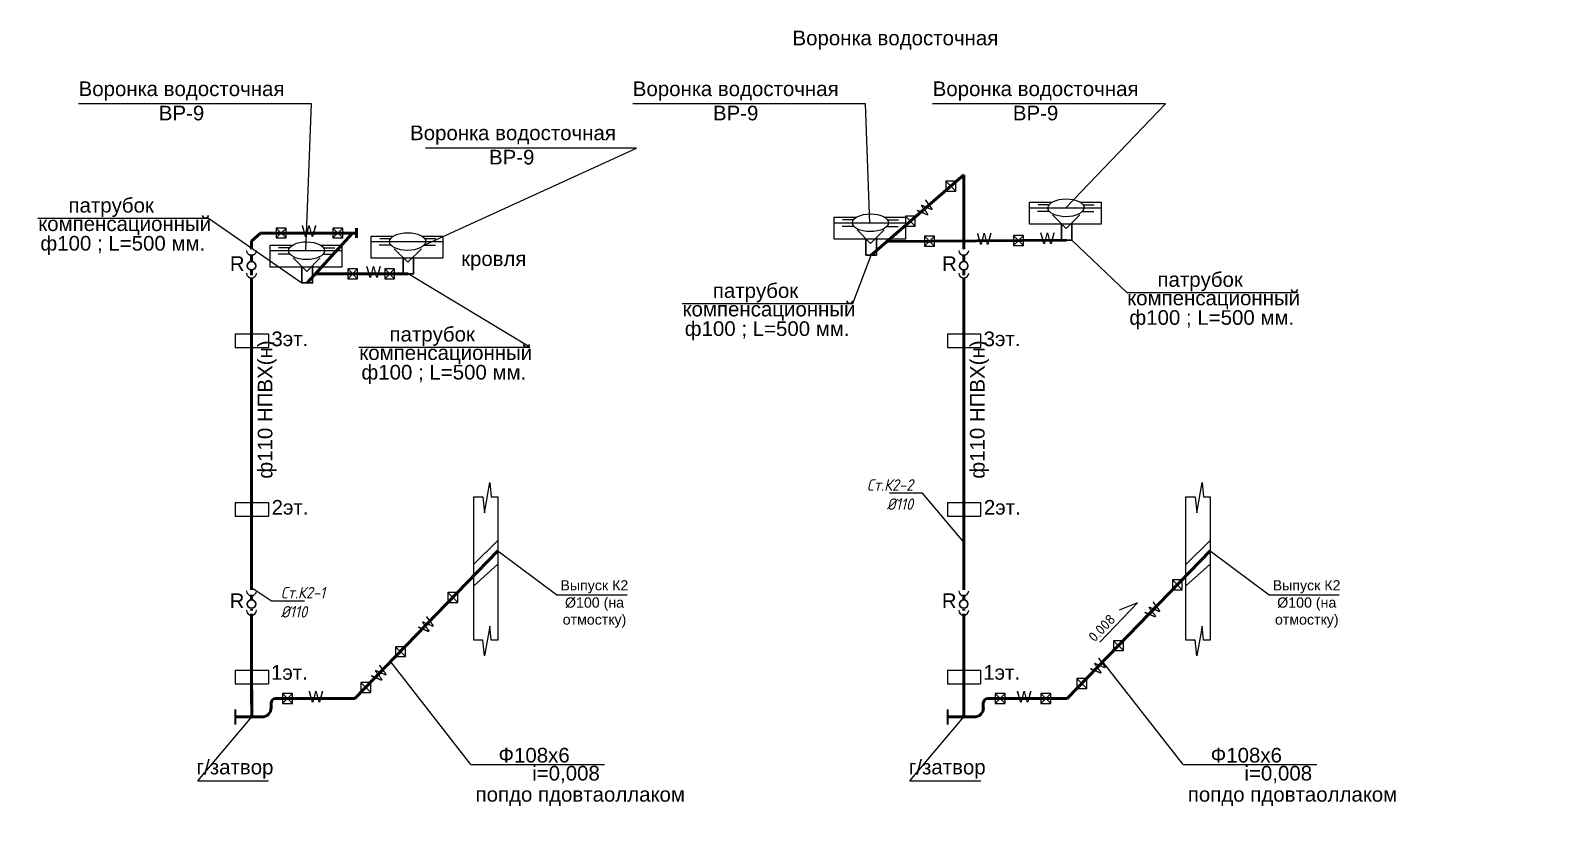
# Model space of a CAD drawing. Header units: millimetres. Extents: x -10178924 to 11692288, y -947381 to 58396.
# Drawn here: x -124440 to -91077, y -9644 to 7604 of the extents above; entities that cross this region are included whole.
import ezdxf
from ezdxf import colors
from ezdxf.entities.mleader import LeaderData, LeaderLine
from ezdxf.math import Vec2, Vec3

# ---------------------------------------------------------------- set-up
doc = ezdxf.new("R2010")
doc.units = ezdxf.units.MM
for name, color, linetype in [('!!!!!площадь', 210, 'Continuous'), ('_надписи канализация', 7, 'Continuous'), ('PDF _PDF _!К1', 7, 'Continuous'), ('PDF _PDF _0', 7, 'Continuous'), ('PDF _PDF _ЗАЛИВКА', 7, 'Continuous'), ('PDF _PDF _Перегородки', 7, 'Continuous'), ('PDF _PDF _Текст', 7, 'Continuous'), ('ВК_Выноски', 7, 'Continuous')]:
    doc.layers.add(name, color=color, linetype=linetype)
doc.layers.add('PDF _0', color=7, linetype='Continuous', lineweight=9)
doc.layers.add('PDF _Текст', color=7, linetype='Continuous', lineweight=5)
doc.styles.add('GOST 2.304', font='isocpeur.ttf')
doc.styles.add('ISOCPEUR', font='isocpeui.ttf', dxfattribs={"width": 0.9})
doc.styles.add('PDF Arial', font='arial.ttf')
doc.styles.add('PDF ArialMT', font='arial.ttf')

# ---------------------------------------------------------------- blocks, each defined once
blk = doc.blocks.new('_None')

msp = doc.modelspace()

# ---------------------------------------------------------------- linework, layer by layer
for p, q in [((-104491.6, 4325.1, -2542.2), (-104276, 4109.6, -2542.2)), ((-104276, 4325.1, -2542.2), (-104491.6, 4109.6, -2542.2)), ((-105373, 3562.6, -1252), (-105157.3, 3347, -1252)), ((-105157.3, 3562.6, -1252), (-105373, 3347, -1252)), ((-119086.8, 3302.9, -2956.2), (-118871.2, 3087.4, -2956.2)), ((-118871.2, 3302.9, -2956.2), (-119086.8, 3087.4, -2956.2)), ((-117849.8, 3302.9, -2956.2), (-117634.2, 3087.4, -2956.2)), ((-117634.2, 3302.9, -2956.2), (-117849.8, 3087.4, -2956.2)), ((-104956.7, 3124.7, -380.2), (-104741.1, 2909.2, -380.2)), ((-104741.1, 3124.7, -380.2), (-104956.7, 2909.2, -380.2)), ((-103015.3, 3140.1, -133.3), (-102799.7, 2924.6, -133.3)), ((-102799.7, 3140.1, -133.3), (-103015.3, 2924.6, -133.3)), ((-117528.8, 2412.2, -536.7), (-117313.2, 2196.7, -536.7)), ((-117313.2, 2412.2, -536.7), (-117528.8, 2196.7, -536.7)), ((-116722.4, 2412.2, -536.7), (-116506.8, 2196.7, -536.7)), ((-116506.8, 2412.2, -536.7), (-116722.4, 2196.7, -536.7)), ((-115344.9, -4637.4, -2956.2), (-115129.3, -4852.9, -2956.2)), ((-115129.3, -4637.4, -2956.2), (-115344.9, -4852.9, -2956.2)), ((-99554.2, -4361.6, -2956.2), (-99338.6, -4577.1, -2956.2)), ((-99338.6, -4361.6, -2956.2), (-99554.2, -4577.1, -2956.2)), ((-101139.6, -5718.2), (-100314, -4859.7)), ((-100314, -4859.7), (-100715.5, -5024.3)), ((-116487.5, -5816.3, -2956.2), (-116271.8, -6031.8, -2956.2)), ((-116271.8, -5816.3, -2956.2), (-116487.5, -6031.8, -2956.2)), ((-100838.5, -5686.7, -2956.2), (-100622.9, -5902.2, -2956.2)), ((-100622.9, -5686.7, -2956.2), (-100838.5, -5902.2, -2956.2)), ((-117243.2, -6596.1, -2956.2), (-117027.6, -6811.6, -2956.2)), ((-117027.6, -6596.1, -2956.2), (-117243.2, -6811.6, -2956.2)), ((-101637.5, -6511.2, -2956.2), (-101421.9, -6726.7, -2956.2)), ((-101421.9, -6511.2, -2956.2), (-101637.5, -6726.7, -2956.2)), ((-118948.7, -6839.9, -2956.2), (-118733.1, -7055.4, -2956.2)), ((-118733.1, -6839.9, -2956.2), (-118948.7, -7055.4, -2956.2)), ((-103417.6, -6839.9, -2956.2), (-103201.9, -7055.4, -2956.2)), ((-103201.9, -6839.9, -2956.2), (-103417.6, -7055.4, -2956.2)), ((-102419.7, -6839.9, -2956.2), (-102204.1, -7055.4, -2956.2)), ((-102204.1, -6839.9, -2956.2), (-102419.7, -7055.4, -2956.2))]:
    msp.add_line(p, q)
for points, elevation in [([(-104491.6, 4109.6), (-104276, 4109.6), (-104276, 4325.1), (-104491.6, 4325.1)], -2542.2), ([(-105373, 3347), (-105157.3, 3347), (-105157.3, 3562.6), (-105373, 3562.6)], -1252), ([(-119086.8, 3087.4), (-118871.2, 3087.4), (-118871.2, 3302.9), (-119086.8, 3302.9)], -2956.2), ([(-117849.8, 3087.4), (-117634.2, 3087.4), (-117634.2, 3302.9), (-117849.8, 3302.9)], -2956.2), ([(-104956.7, 2909.2), (-104741.1, 2909.2), (-104741.1, 3124.7), (-104956.7, 3124.7)], -380.2), ([(-103015.3, 2924.6), (-102799.7, 2924.6), (-102799.7, 3140.1), (-103015.3, 3140.1)], -133.3), ([(-117528.8, 2196.7), (-117313.2, 2196.7), (-117313.2, 2412.2), (-117528.8, 2412.2)], -536.7), ([(-116722.4, 2196.7), (-116506.8, 2196.7), (-116506.8, 2412.2), (-116722.4, 2412.2)], -536.7), ([(-115344.9, -4852.9), (-115129.3, -4852.9), (-115129.3, -4637.4), (-115344.9, -4637.4)], -2956.2), ([(-99554.2, -4577.1), (-99338.6, -4577.1), (-99338.6, -4361.6), (-99554.2, -4361.6)], -2956.2), ([(-116487.5, -6031.8), (-116271.8, -6031.8), (-116271.8, -5816.3), (-116487.5, -5816.3)], -2956.2), ([(-100838.5, -5902.2), (-100622.9, -5902.2), (-100622.9, -5686.7), (-100838.5, -5686.7)], -2956.2), ([(-117243.2, -6811.6), (-117027.6, -6811.6), (-117027.6, -6596.1), (-117243.2, -6596.1)], -2956.2), ([(-101637.5, -6726.7), (-101421.9, -6726.7), (-101421.9, -6511.2), (-101637.5, -6511.2)], -2956.2), ([(-118948.7, -7055.4), (-118733.1, -7055.4), (-118733.1, -6839.9), (-118948.7, -6839.9)], -2956.2), ([(-103417.6, -7055.4), (-103201.9, -7055.4), (-103201.9, -6839.9), (-103417.6, -6839.9)], -2956.2), ([(-102419.7, -7055.4), (-102204.1, -7055.4), (-102204.1, -6839.9), (-102419.7, -6839.9)], -2956.2)]:
    msp.add_lwpolyline(points, close=True, dxfattribs=dict(elevation=elevation))
at = {"layer": 'PDF _0', "lineweight": 13, "elevation": -2956.2}
for points in [[(-114255, -3731.8), (-112971.1, -4685.9), (-112872.3, -4685.9), (-111440.3, -4685.9)], [(-98731.6, -3731.8), (-97447.7, -4685.9), (-97348.9, -4685.9), (-95916.9, -4685.9)]]:
    msp.add_lwpolyline(points, dxfattribs=at)
at = {"layer": 'PDF _PDF _!К1', "lineweight": 35, "elevation": -2956.2}
for points in [[(-119978.3, -7183.6), (-119978.3, -7512.8)], [(-104454.9, -7183.6), (-104454.9, -7512.8)]]:
    msp.add_lwpolyline(points, dxfattribs=at)
at = {"layer": 'PDF _PDF _0', "lineweight": 25}
for p, q in [((-114776.2, -4016.5, -2956.2), (-114255, -3500.6, -2956.2)), ((-99252.8, -4016.5, -2956.2), (-98731.6, -3500.6, -2956.2)), ((-114781.7, -4492.8, -2956.2), (-114255, -4016.5, -2956.2)), ((-99258.3, -4492.8, -2956.2), (-98731.6, -4016.5, -2956.2))]:
    msp.add_line(p, q, dxfattribs=at)
for points in [[(-101568.2, 3863.8), (-101107.4, 3863.8), (-101107.4, 3386.4), (-102668.3, 3386.4), (-102668.3, 3863.8), (-102171.8, 3863.8)], [(-101107.4, 3737.6), (-102668.3, 3737.6)], [(-102492.8, 3671.7), (-102245.9, 3671.7)], [(-102481.8, 3814.4), (-102237.6, 3814.4)], [(-101502.4, 3808.9), (-101261, 3808.9)], [(-105829.6, 3537.8), (-105368.7, 3537.8), (-105368.7, 3060.5), (-106929.7, 3060.5), (-106929.7, 3537.8), (-106433.1, 3537.8)], [(-105368.7, 3411.6), (-106929.7, 3411.6)], [(-106754.1, 3345.8), (-106507.2, 3345.8)], [(-106743.1, 3488.5), (-106499, 3488.5)], [(-105774.7, 3340.3), (-105527.8, 3340.3)], [(-105763.7, 3483), (-105522.3, 3483)], [(-102166.3, 3589.4), (-101870, 3293.1), (-101573.7, 3589.4)], [(-101513.4, 3666.2), (-101266.5, 3666.2)], [(-106427.6, 3263.5), (-106131.4, 2967.2), (-105835.1, 3263.5)], [(-118119.9, 2929.9), (-117659, 2929.9), (-117659, 2452.5), (-119220, 2452.5), (-119220, 2929.9), (-118723.4, 2929.9)], [(-117659, 2803.7), (-119220, 2803.7)], [(-119044.4, 2737.9), (-118797.5, 2737.9)], [(-119033.4, 2880.5), (-118789.3, 2880.5)], [(-118065, 2732.4), (-117818.1, 2732.4)], [(-118054.1, 2875), (-117812.6, 2875)], [(-118718, 2655.6), (-118421.7, 2359.3), (-118125.4, 2655.6)], [(-100551.1, 1901.5), (-96825.6, 1901.5)], [(-110241.8, 1658.7), (-106516.3, 1658.7)], [(-117288.3, 709.8), (-113562.8, 709.8)]]:
    msp.add_lwpolyline(points, dxfattribs=at)
for points, elevation in [([(-124285.4, 3518.3), (-120559.9, 3518.3)], -2956.2), ([(-115916.9, 3127.5), (-115456, 3127.5), (-115456, 2650.1), (-117017, 2650.1), (-117017, 3127.5), (-116520.4, 3127.5)], -536.7), ([(-116830.4, 3078.1), (-116586.3, 3078.1)], -536.7), ([(-115851.1, 3072.6), (-115609.6, 3072.6)], -536.7), ([(-115456, 3001.3), (-117017, 3001.3)], -536.7), ([(-116841.4, 2935.4), (-116594.5, 2935.4)], -536.7), ([(-116515, 2853.1), (-116218.7, 2556.8), (-115922.4, 2853.1)], -536.7), ([(-115862, 2929.9), (-115615.1, 2929.9)], -536.7), ([(-119251.3, -8747.3), (-120798.5, -8747.3)], -2956.2), ([(-103727.9, -8747.3), (-105275.2, -8747.3)], -2956.2)]:
    msp.add_lwpolyline(points, dxfattribs=dict(at, elevation=elevation))
for centre in [(-101873.8, 3743.8), (-106135.1, 3417.8), (-118425.4, 2809.9), (-116222.4, 3007.5, -536.7)]:
    msp.add_ellipse(centre, major_axis=(393.3, 1.6), ratio=0.4913799, start_param=6.2712261, end_param=12.5544114, dxfattribs=at)
at = {"layer": 'PDF _PDF _ЗАЛИВКА', "lineweight": 50}
for p, q in [((-104101, 4462.1, -2956.2), (-106120.4, 2714.8)), ((-119624.4, 3019.3, -2956.2), (-119426.5, 3195.2, -2956.2)), ((-117335.1, 3195.2, -2956.2), (-119426.5, 3195.2, -2956.2)), ((-118410.7, 2106.9), (-117424.9, 3195.2, -2956.2)), ((-117335.1, 3092, -2956.2), (-117335.1, 3298.4, -2956.2)), ((-105779.8, 3009.5, -498.6), (-101859, 3040.8)), ((-118231.7, 2304.5, -536.7), (-116207.7, 2304.5, -536.7)), ((-117371.7, -6947.6, -2956.2), (-114255, -3731.8, -2956.2)), ((-101848.3, -6947.6, -2956.2), (-98731.6, -3731.8, -2956.2))]:
    msp.add_line(p, q, dxfattribs=at)
at = {"layer": 'PDF _PDF _ЗАЛИВКА', "lineweight": 25}
for points, elevation in [([(-118439.5, 2803.7), (-118318.5, 6006.1), (-123394.5, 6006.1)], 2493.7), ([(-106149.2, 3411.6), (-106240.4, 6006.1), (-111316.4, 6006.1)], 2493.7), ([(-101887.8, 3737.6), (-99704.5, 6006.1), (-104780.5, 6006.1)], 2493.7), ([(-115862, 2929.9), (-111237.3, 5045.4), (-115835.2, 5045.4)], -2956.2), ([(-120559.9, 3518.3), (-118525.9, 2106.9)], -2956.2), ([(-119981, 997.2), (-119981, 698.1)], -2956.2), ([(-119256.8, 997.2), (-119256.8, 698.1)], -2956.2), ([(-104457.6, 997.2), (-104457.6, 698.1)], -2956.2), ([(-103733.4, 997.2), (-103733.4, 698.1)], -2956.2), ([(-119981, -2673.5), (-119981, -2969.7)], -2956.2), ([(-119256.8, -2673.5), (-119256.8, -2969.7)], -2956.2), ([(-104457.6, -2673.5), (-104457.6, -2969.7)], -2956.2), ([(-103733.4, -2673.5), (-103733.4, -2969.7)], -2956.2), ([(-119981, -6327.6), (-119981, -6623.9)], -2956.2), ([(-119256.8, -6327.6), (-119256.8, -6623.9)], -2956.2), ([(-114842.7, -8379.7), (-116591.9, -6143.1)], -2956.2), ([(-104457.6, -6327.6), (-104457.6, -6623.9)], -2956.2), ([(-103733.4, -6327.6), (-103733.4, -6623.9)], -2956.2), ([(-99319.3, -8379.7), (-101068.5, -6143.1)], -2956.2), ([(-120798.5, -8736.3), (-119621.6, -7348.2)], -2956.2), ([(-105275.2, -8736.3), (-104098.3, -7348.2)], -2956.2), ([(-113407.9, -8379.7), (-111929.2, -8379.7)], -2956.2), ([(-97884.5, -8379.7), (-96405.8, -8379.7)], -2956.2)]:
    msp.add_lwpolyline(points, dxfattribs=dict(at, elevation=elevation))
at = {"layer": 'PDF _PDF _ЗАЛИВКА', "lineweight": 50, "elevation": -2956.2}
for points in [[(-104101, 2843.5), (-104101, 4462.1)], [(-119624.4, 2843.5), (-119624.4, 3019.3)], [(-119624.4, 2577.4), (-119624.4, 2725.5)], [(-104101, 2577.4), (-104101, 2725.5)], [(-119624.4, 2275.6), (-119624.4, 2390.8)], [(-104101, 2275.6), (-104101, 2390.8)], [(-119624.4, -4574.6), (-119624.4, 2220.7)], [(-104101, -4574.6), (-104101, 2220.7)], [(-119624.4, -4805.1), (-119624.4, -4684.4)], [(-119624.4, -5030), (-119624.4, -4997.1)], [(-104101, -4805.1), (-104101, -4684.4)], [(-104101, -5030), (-104101, -4997.1)], [(-119624.4, -5101.3), (-119624.4, -7073.8)], [(-104101, -5101.3), (-104101, -7073.8)], [(-119621.6, -6755.6), (-119621.6, -7348.2)], [(-119100.4, -6947.6), (-117371.7, -6947.6)], [(-104098.3, -6755.6), (-104098.3, -7348.2)], [(-103577, -6947.6), (-101848.3, -6947.6)], [(-119199.2, -7049.1), (-119199.2, -7147.9)], [(-103675.8, -7049.1), (-103675.8, -7147.9)], [(-119978.3, -7348.2), (-119399.4, -7348.2)], [(-104454.9, -7348.2), (-103876, -7348.2)]]:
    msp.add_lwpolyline(points, dxfattribs=at)
at = {"layer": 'PDF _PDF _ЗАЛИВКА', "lineweight": 30}
for points in [[(-101743.8, 3419.3), (-101743.8, 3040.8), (-101974.3, 3040.8), (-101974.3, 3397.4)], [(-106005.2, 3093.4), (-106005.2, 2714.8), (-106235.6, 2714.8), (-106235.6, 3071.5)], [(-118295.5, 2485.5), (-118295.5, 2106.9), (-118525.9, 2106.9), (-118525.9, 2463.5)]]:
    msp.add_lwpolyline(points, dxfattribs=at)
at = {"layer": 'PDF _PDF _ЗАЛИВКА', "lineweight": 25}
for points in [[(-100551.1, 1901.5), (-101743.8, 3040.8)], [(-106516.3, 1658.7), (-106120.4, 2714.8)], [(-113562.8, 709.8), (-116207.7, 2304.5)]]:
    msp.add_lwpolyline(points, dxfattribs=at)
at = {"layer": 'PDF _PDF _ЗАЛИВКА', "lineweight": 30, "elevation": -536.7}
msp.add_lwpolyline([(-116092.5, 2683), (-116092.5, 2304.5), (-116322.9, 2304.5), (-116322.9, 2661.1)], dxfattribs=at)
at = {"layer": 'PDF _PDF _ЗАЛИВКА', "lineweight": 30}
for centre in [(-119625.7, 2482.7, -2956.2), (-104102.4, 2482.7, -2956.2), (-119625.7, -4888.7, -2956.2), (-104102.4, -4888.7, -2956.2)]:
    msp.add_circle(centre, 91.9, dxfattribs=at)
at = {"layer": 'PDF _PDF _ЗАЛИВКА', "lineweight": 25}
for centre, start, end in [((-119625.8, 2817.4, -2956.2), 181.32255, 358.66024), ((-104102.4, 2817.4, -2956.2), 181.32255, 358.66024), ((-119625.8, 2323.6, -2956.2), 181.32255, 358.66024), ((-104102.4, 2323.6, -2956.2), 181.32255, 358.66024), ((-119625.8, -4597.9, -2956.2), 181.32313, 358.65977), ((-104102.4, -4597.9, -2956.2), 181.32313, 358.65977), ((-119625.8, -5020.4, -2956.2), 181.32313, 358.65977), ((-104102.4, -5020.4, -2956.2), 181.32313, 358.65977)]:
    msp.add_arc(centre, 108.4, start, end, dxfattribs=at)
at = {"layer": 'PDF _PDF _ЗАЛИВКА', "lineweight": 50}
for centre, radius, start, end in [((-119099, -7047.8, -2956.2), 100.1, 90.00038, 179.99962), ((-103575.6, -7047.8, -2956.2), 100.1, 90.00038, 179.99962), ((-119398, -7146.5, -2956.2), 201.6, 270.05493, 359.97783), ((-103874.7, -7146.5, -2956.2), 201.6, 270.05493, 359.97783)]:
    msp.add_arc(centre, radius, start, end, dxfattribs=at)
at = {"layer": 'PDF _PDF _Перегородки', "lineweight": 25, "elevation": -2956.2}
for points in [[(-114842.7, -8379.7), (-113407.9, -8379.7)], [(-99319.3, -8379.7), (-97884.5, -8379.7)]]:
    msp.add_lwpolyline(points, dxfattribs=at)
at = {"layer": 'PDF _PDF _Текст', "lineweight": 25, "elevation": -2956.2}
for points in [[(-119981, 997.2), (-119256.8, 997.2)], [(-119981, 698.1), (-119256.8, 698.1)], [(-104457.6, 997.2), (-103733.4, 997.2)], [(-104457.6, 698.1), (-103733.4, 698.1)], [(-119981, -2673.5), (-119256.8, -2673.5)], [(-119981, -2969.7), (-119256.8, -2969.7)], [(-104457.6, -2673.5), (-103733.4, -2673.5)], [(-104457.6, -2969.7), (-103733.4, -2969.7)], [(-119981, -6327.6), (-119256.8, -6327.6)], [(-104457.6, -6327.6), (-103733.4, -6327.6)], [(-119981, -6623.9), (-119256.8, -6623.9)], [(-104457.6, -6623.9), (-103733.4, -6623.9)]]:
    msp.add_lwpolyline(points, dxfattribs=at)
for points in [[(-114781.7, -5676.3), (-114781.7, -2548.8), (-114584.2, -2548.8), (-114545.8, -2897.2), (-114430.6, -2241.6), (-114403.1, -2548.8), (-114255, -2548.8), (-114255, -5676.3), (-114403.1, -5676.3), (-114430.6, -5369), (-114545.8, -6016.4), (-114584.2, -5676.3)], [(-99258.3, -5676.3), (-99258.3, -2548.8), (-99060.8, -2548.8), (-99022.4, -2897.2), (-98907.2, -2241.6), (-98879.7, -2548.8), (-98731.6, -2548.8), (-98731.6, -5676.3), (-98879.7, -5676.3), (-98907.2, -5369), (-99022.4, -6016.4), (-99060.8, -5676.3)]]:
    msp.add_lwpolyline(points, close=True, dxfattribs=at)

# ---------------------------------------------------------------- texts
at = {"layer": '!!!!!площадь', "color": 0, "insert": (-100934.9, -5086, -2956.2), "char_height": 220, "attachment_point": 3, "rotation": 46.11803, "style": 'GOST 2.304'}
msp.add_mtext('0.008', dxfattribs=at)
at = {"layer": 'PDF _Текст', "attachment_point": 4, "style": 'PDF ArialMT'}
for s, insert, char_height in [('Воронка водосточная', (-107835, 7396.3, -2956.2), 318.926), ('Воронка водосточная', (-123393.2, 6289.2, 2493.7), 318.926), ('Воронка водосточная', (-111315.1, 6289.2, 2493.7), 318.926), ('Воронка водосточная', (-104779.2, 6289.2, 2493.7), 318.926), ('ВР-9', (-121645.6, 5806.4, 2493.7), 318.93), ('ВР-9', (-109567.5, 5806.4, 2493.7), 318.93), ('ВР-9', (-103031.6, 5806.4, 2493.7), 318.93), ('Воронка водосточная', (-116169.4, 5328.6, -2956.2), 318.926), ('ВР-9', (-114449.2, 4845.7, -2956.2), 318.93), ('патрубок', (-123614.6, 3752, -2956.2), 318.93), ('компенсационный', (-124273, 3351.4, -2956.2), 318.926), ('ф100 ; L=500 мм.', (-124226.4, 2923.4, -2956.2), 318.926), ('R', (-120097.5, 2528.4, -2956.2), 318.9), ('кровля', (-115055.2, 2587.2, -2956.2), 317.07), ('R', (-104574.1, 2528.4, -2956.2), 318.9), ('патрубок', (-99880.4, 2135.1), 318.93), ('патрубок', (-109571, 1892.4), 318.93), ('компенсационный', (-110229.5, 1491.8), 318.926), ('компенсационный', (-100538.8, 1734.5), 318.926), ('ф100 ; L=500 мм.', (-100492.1, 1306.6), 318.926), ('3эт.', (-119192.1, 887.8, -2956.2), 318.93), ('патрубок', (-116617.5, 943.5), 318.93), ('ф100 ; L=500 мм.', (-110182.8, 1063.8), 318.926), ('3эт.', (-103668.7, 887.8, -2956.2), 318.93), ('компенсационный', (-117275.9, 542.9), 318.926), ('ф100 ; L=500 мм.', (-117229.3, 114.9), 318.926), ('2эт.', (-119186.6, -2783, -2956.2), 318.93), ('2эт.', (-103663.2, -2783, -2956.2), 318.93), ('R', (-120102.9, -4815.9, -2956.2), 318.9), ('Выпуск К2', (-112892.2, -4512.2, -2956.2), 221.28), ('R', (-104579.6, -4815.9, -2956.2), 318.9), ('Выпуск К2', (-97368.8, -4512.2, -2956.2), 221.28), ('Ø100 (на', (-112793.5, -4888, -2956.2), 221.28), ('Ø100 (на', (-97270.1, -4888, -2956.2), 221.28), ('отмостку)', (-112842.8, -5258.4, -2956.2), 221.28), ('отмостку)', (-97319.5, -5258.4, -2956.2), 221.28), ('1эт.', (-119200.3, -6379.7, -2956.2), 318.93), ('1эт.', (-103677, -6379.7, -2956.2), 318.93), ('г/затвор', (-120821.7, -8486.7, -2956.2), 318.93), ('Ф108х6', (-114242.8, -8182.2, -2956.2), 318.93), ('г/затвор', (-105298.4, -8486.7, -2956.2), 318.93), ('Ф108х6', (-98719.5, -8182.2, -2956.2), 318.93), ('i=0,008', (-113507.6, -8602, -2956.2), 318.93), ('i=0,008', (-97984.2, -8602, -2956.2), 318.93), ('попдо пдовтаоллаком', (-114742.2, -9079.3, -2956.2), 318.926), ('попдо пдовтаоллаком', (-99218.8, -9079.3, -2956.2), 318.926)]:
    msp.add_mtext(s, dxfattribs=dict(at, insert=insert, char_height=char_height))
at = {"layer": 'PDF _Текст', "color": 7, "char_height": 250, "attachment_point": 7, "style": 'PDF Arial'}
for insert, rotation in [((-104937.4, 3519.6, -1685.5), 51.41006), ((-118535.1, 3110.3, -2956.2), 0.39673), ((-103819.7, 2941.5, -229.7), 0.39673), ((-102441.5, 2952.5, -54.4), 0.39673), ((-117129, 2219.6, -536.7), 0.39673), ((-99975.9, -5237.6, -2956.2), 51.41006), ((-115809.8, -5558.1, -2956.2), 51.41006), ((-116836.9, -6617.9, -2956.2), 51.41006), ((-101162.4, -6461.9, -2956.2), 51.41006), ((-118384.9, -7032.5, -2956.2), 0.39673), ((-102949.3, -7032.5, -2956.2), 0.39673)]:
    msp.add_mtext('W', dxfattribs=dict(at, insert=insert, rotation=rotation))
at = {"layer": 'PDF _Текст', "char_height": 318.926, "attachment_point": 4, "rotation": 90, "style": 'PDF ArialMT'}
for insert in [(-119281.9, -2156.7, -2956.2), (-103758.5, -2156.7, -2956.2)]:
    msp.add_mtext('ф110 НПВХ(н)', dxfattribs=dict(at, insert=insert))

# ---------------------------------------------------------------- leaders
at = {"layer": '_надписи канализация', "lineweight": -2}
ml = msp.add_multileader_mtext('Standard', dxfattribs=at)
ml.set_content('\\A1;Гаситель напора', color=256, style='ISOCPEUR')
ml.set_leader_properties(lineweight=13)
ml.set_arrow_properties(name='NONE')
ml.build(insert=Vec2(0, 0))
ml.multileader.update_dxf_attribs({"text_left_attachment_type": 6, "text_right_attachment_type": 6, "dogleg_length": 100, "arrow_head_size": 300, "scale": 100})
ctx = ml.context
ctx.base_point, ctx.scale, ctx.char_height, ctx.arrow_head_size, ctx.landing_gap_size, ctx.plane_origin = Vec3(-83644.6, -5670.7), 100, 250, 300, 0.09, Vec3(-88790.2, -9852.5)
ctx.left_attachment, ctx.right_attachment, ctx.text_align_type = 6, 6, 1
notes = []
notes.append((ctx, [(1, (1, 1, 0), (-81060.7, -5670.7), (-1, 0), 100, [(1, [(-79617.3, -8341.2)], 0, [])])]))
ctx.mtext.insert, ctx.mtext.width, ctx.mtext.alignment, ctx.mtext.flow_direction = Vec3(-82485.8, -5345.7), 5926.326, 2, 5
ml = msp.add_multileader_mtext('Standard', dxfattribs=at)
ml.set_content('\\A1;Гаситель напора', color=256, style='ISOCPEUR')
ml.set_leader_properties(lineweight=13)
ml.set_arrow_properties(name='NONE')
ml.build(insert=Vec2(0, 0))
ml.multileader.update_dxf_attribs({"text_left_attachment_type": 6, "text_right_attachment_type": 6, "dogleg_length": 100, "arrow_head_size": 300, "scale": 100})
ctx = ml.context
ctx.base_point, ctx.scale, ctx.char_height, ctx.arrow_head_size, ctx.landing_gap_size, ctx.plane_origin = Vec3(-78898.8, -7121.6), 100, 250, 300, 0.09, Vec3(-81990.1, -8084.6)
ctx.left_attachment, ctx.right_attachment, ctx.text_align_type = 6, 6, 1
notes.append((ctx, [(1, (1, 1, 0), (-76315, -7121.6), (-1, 0), 100, [(1, [(-75000.9, -9643.6)], 0, [])])]))
ctx.mtext.insert, ctx.mtext.width, ctx.mtext.alignment, ctx.mtext.flow_direction = Vec3(-77740, -6796.6), 5926.326, 2, 5
at = {"layer": 'ВК_Выноски'}
ml = msp.add_multileader_mtext('Standard', dxfattribs=at)
ml.set_content('{\\W0.9;Ст.К2-2\\P%%C110 }', color=7, style='ISOCPEUR')
ml.set_leader_properties(color=7, linetype='ByLayer', lineweight=-1)
ml.set_arrow_properties(name='NONE')
ml.build(insert=Vec2(0, 0))
ml.multileader.update_dxf_attribs({"text_left_attachment_type": 6, "text_right_attachment_type": 6, "dogleg_length": 0.36, "arrow_head_size": 300})
ctx = ml.context
ctx.base_point, ctx.char_height, ctx.arrow_head_size, ctx.landing_gap_size, ctx.plane_origin = Vec3(-106450.4, -2468.9, -2956.2), 250, 300, 100, Vec3(-75969.1, -30360.6, -2956.2)
ctx.left_attachment, ctx.right_attachment, ctx.text_align_type = 6, 6, 2
notes.append((ctx, [(1, (1, 1, 0), (-105004.1, -2468.9, -2956.2), (-1, 0), 100.4, [(0, [(-104101, -3537.5, -2956.2)], 0, [])])]))
ctx.mtext.insert, ctx.mtext.width, ctx.mtext.alignment, ctx.mtext.flow_direction = Vec3(-105204.5, -2168.9, -2956.2), 513.532, 3, 5
ml = msp.add_multileader_mtext('Standard', dxfattribs=at)
ml.set_content('{\\W0.9;Ст.К2-1\\P%%C110 }', color=7, style='ISOCPEUR')
ml.set_leader_properties(color=7, linetype='ByLayer', lineweight=-1)
ml.set_arrow_properties(name='NONE')
ml.build(insert=Vec2(0, 0))
ml.multileader.update_dxf_attribs({"text_left_attachment_type": 6, "text_right_attachment_type": 6, "dogleg_length": 0.36, "arrow_head_size": 300})
ctx = ml.context
ctx.base_point, ctx.char_height, ctx.arrow_head_size, ctx.landing_gap_size, ctx.plane_origin = Vec3(-119086.8, -4815.1, -2956.2), 250, 300, 100, Vec3(-113622.9, -36069.1, -2956.2)
ctx.left_attachment, ctx.right_attachment = 6, 6
notes.append((ctx, [(0, (1, 1, 0), (-119187.1, -4815.1, -2956.2), (1, 0), 100.4, [(0, [(-119624.6, -4524.6, -2956.2)], 0, [])])]))
ctx.mtext.insert, ctx.mtext.width, ctx.mtext.flow_direction = Vec3(-118986.8, -4515.1, -2956.2), 513.532, 5
for ctx, leaders in notes:
    for number, flags, end, landing, length, lines in leaders:
        leader = LeaderData()
        leader.index, (leader.has_last_leader_line, leader.has_dogleg_vector, leader.attachment_direction) = number, flags
        leader.last_leader_point, leader.dogleg_vector, leader.dogleg_length = Vec3(end), Vec3(landing), length
        for number, points, colour, breaks in lines:
            line = LeaderLine()
            line.index, line.vertices, line.color, line.breaks = number, Vec3.list(points), colors.encode_raw_color(colour), breaks
            leader.lines.append(line)
        ctx.leaders.append(leader)

doc.saveas('drawing.dxf')
